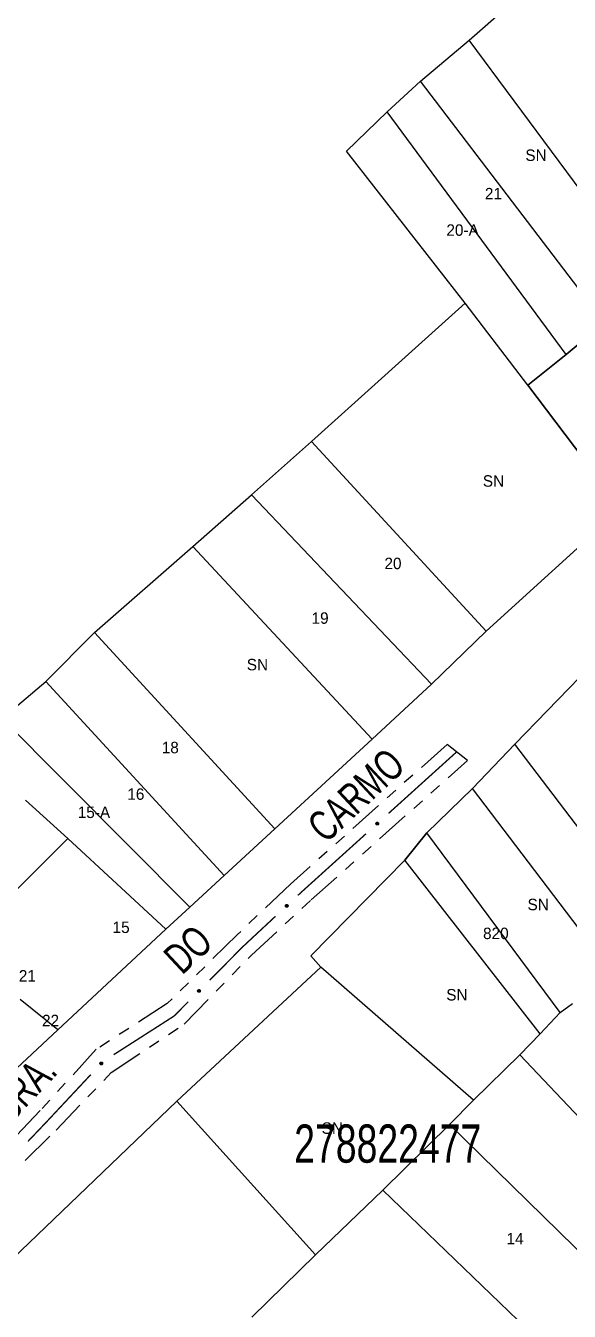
# Model space of a CAD drawing. Extents: x 204373 to 205952, y 4873300 to 4875179.
# Drawn here: x 205599.9 to 205671, y 4874858.5 to 4875026.7 of the extents above; entities that cross this region are included whole.
import ezdxf
from ezdxf.enums import TextEntityAlignment as Align

# ---------------------------------------------------------------- set-up
doc = ezdxf.new("R2010")
doc.units = 0
doc.header["$LTSCALE"] = 1.5
doc.header["$MEASUREMENT"] = 0
doc.linetypes.add('TRACO_25', pattern=[8, 3, -1, 1, -1, 1, -1])
for name, color, linetype in [('CD_MALHA_LOTES', 7, 'CONTINUOUS'), ('CD_TXT_QUADRA', 255, 'CONTINUOUS'), ('RU-QUADRA', 220, 'CONTINUOUS'), ('SV-EIXO-RUA-N-PAV', 6, 'CONTINUOUS'), ('SV-RUA-NAO-PAV', 7, 'CONTINUOUS'), ('SV-TXT-RUA-PAV', 7, 'CONTINUOUS'), ('Th_NmrPort', 1, 'CONTINUOUS')]:
    doc.layers.add(name, color=color, linetype=linetype)
doc.styles.add('ARIAL', font='ARIAL.SHX')

msp = doc.modelspace()

# ---------------------------------------------------------------- linework, layer by layer
at = {"layer": 'CD_MALHA_LOTES', "linetype": 'Continuous', "flags": 128}
for points in [[(205657.929277, 4875024.850554), (205667.791132, 4875033.542358)], [(205651.577574, 4875019.501752), (205657.929277, 4875024.850554)], [(205681.497438, 4874993.09204), (205657.929277, 4875024.850554)], [(205647.231672, 4875015.49015), (205651.577574, 4875019.501752)], [(205675.647186, 4874987.910387), (205651.577574, 4875019.501752)], [(205641.88287, 4875010.308498), (205647.231672, 4875015.49015)], [(205670.632683, 4874983.731635), (205647.231672, 4875015.49015)], [(205657.427827, 4874990.417638), (205641.88287, 4875010.308498)], [(205637.31505, 4874972.329866), (205657.427827, 4874990.417638)], [(205665.618181, 4874979.720034), (205657.427827, 4874990.417638)], [(205675.647186, 4874987.910387), (205670.632683, 4874983.731635)], [(205670.632683, 4874983.731635), (205665.618181, 4874979.720034)], [(205665.618181, 4874979.720034), (205677.841475, 4874963.581871)], [(205629.459707, 4874965.367176), (205637.31505, 4874972.329866)], [(205660.166955, 4874947.514126), (205637.31505, 4874972.329866)], [(205621.782895, 4874958.583017), (205629.459707, 4874965.367176)], [(205653.025734, 4874940.551436), (205629.459707, 4874965.367176)], [(205677.841475, 4874963.581871), (205660.166955, 4874947.514126)], [(205608.928699, 4874947.335595), (205621.782895, 4874958.583017)], [(205645.237813, 4874933.365125), (205621.782895, 4874958.583017)], [(205660.166955, 4874947.514126), (205653.025734, 4874940.551436)], [(205602.590866, 4874940.908497), (205608.928699, 4874947.335595)], [(205632.520509, 4874921.630222), (205608.928699, 4874947.335595)], [(205596.877889, 4874936.088173), (205602.590866, 4874940.908497)], [(205625.891365, 4874915.513175), (205602.590866, 4874940.908497)], [(205663.91043, 4874932.732999), (205672.364404, 4874941.45116)], [(205653.025734, 4874940.551436), (205645.237813, 4874933.365125)], [(205621.424128, 4874911.391028), (205596.877889, 4874936.088173)], [(205645.237813, 4874933.365125), (205632.520509, 4874921.630222)], [(205658.362509, 4874926.920891), (205663.91043, 4874932.732999)], [(205682.007219, 4874908.956195), (205663.91043, 4874932.732999)], [(205652.418308, 4874921.108783), (205658.362509, 4874926.920891)], [(205676.327205, 4874903.276181), (205658.362509, 4874926.920891)], [(205605.447354, 4874920.377488), (205599.912908, 4874925.376343)], [(205632.520509, 4874921.630222), (205625.891365, 4874915.513175)], [(205649.512254, 4874917.542263), (205652.418308, 4874921.108783)], [(205669.854631, 4874897.596166), (205652.418308, 4874921.108783)], [(205591.700505, 4874906.630639), (205605.447354, 4874920.377488)], [(205618.275461, 4874908.485593), (205605.447354, 4874920.377488)], [(205637.227572, 4874904.993394), (205649.512254, 4874917.542263)], [(205667.212764, 4874894.822206), (205649.512254, 4874917.542263)], [(205625.891365, 4874915.513175), (205621.424128, 4874911.391028)], [(205621.424128, 4874911.391028), (205618.275461, 4874908.485593)], [(205618.275461, 4874908.485593), (205604.120147, 4874895.314481)], [(205638.548506, 4874903.540367), (205637.227572, 4874904.993394)], [(205619.725203, 4874885.971951), (205638.548506, 4874903.540367)], [(205658.494602, 4874886.104045), (205638.548506, 4874903.540367)], [(205604.120147, 4874895.314481), (205599.198786, 4874899.310888)], [(205669.854631, 4874897.596166), (205671.439751, 4874898.785007)], [(205667.212764, 4874894.822206), (205669.854631, 4874897.596166)], [(205604.120147, 4874895.314481), (205593.373798, 4874885.311651)], [(205664.570896, 4874892.048245), (205667.212764, 4874894.822206)], [(205658.494602, 4874886.104045), (205664.570896, 4874892.048245)], [(205686.614745, 4874868.780482), (205664.570896, 4874892.048245)], [(205588.551171, 4874856.118853), (205619.725203, 4874885.971951)], [(205637.821992, 4874865.893761), (205619.725203, 4874885.971951)], [(205655.390408, 4874882.933804), (205658.494602, 4874886.104045)], [(205646.672247, 4874874.347736), (205655.390408, 4874882.933804)], [(205677.888804, 4874860.927136), (205655.390408, 4874882.933804)], [(205637.821992, 4874865.893761), (205646.672247, 4874874.347736)], [(205669.017432, 4874852.782925), (205646.672247, 4874874.347736)], [(205629.500111, 4874857.703973), (205637.821992, 4874865.893761)]]:
    msp.add_lwpolyline(points, dxfattribs=at)
at = {"layer": 'RU-QUADRA', "linetype": 'Continuous', "flags": 128}
for points in [[(205593.373798, 4874885.311651), (205604.120147, 4874895.314481), (205618.275461, 4874908.485593), (205621.421605, 4874911.3887), (205625.891365, 4874915.513175), (205632.519976, 4874921.62973), (205645.237813, 4874933.365125), (205653.025734, 4874940.551436), (205660.166955, 4874947.514126), (205677.841475, 4874963.581871), (205665.618181, 4874979.720034), (205670.632683, 4874983.731635), (205675.647186, 4874987.910387), (205681.497438, 4874993.09204), (205690.690693, 4875001.282394), (205710.581552, 4875018.666002), (205690.629451, 4875042.314129)], [(205650.911106, 4874835.912774), (205677.888804, 4874860.927136), (205686.614745, 4874868.780482), (205688.2145, 4874867.180726), (205694.031794, 4874872.270858), (205691.123147, 4874875.761234), (205696.795008, 4874880.996798), (205697.958467, 4874879.542475), (205705.084651, 4874886.08693), (205712.5017, 4874892.92225), (205713.665159, 4874891.613359), (205730.53531, 4874908.628942), (205739.406683, 4874917.791179), (205715.294744, 4874941.319067), (205693.037014, 4874962.586097), (205672.364404, 4874941.45116), (205663.91043, 4874932.732999), (205658.362509, 4874926.920891), (205652.418308, 4874921.108783), (205649.512254, 4874917.542263), (205637.227572, 4874904.993394), (205638.548506, 4874903.540367), (205619.725203, 4874885.971951), (205588.551171, 4874856.118853)]]:
    msp.add_lwpolyline(points, dxfattribs=at)
at = {"layer": 'SV-EIXO-RUA-N-PAV', "const_width": 0.18}
for points in [[(205656.307188, 4874931.707138), (205647.40441, 4874923.660987)], [(205644.436818, 4874920.978937), (205636.275938, 4874913.603298)], [(205635.955262, 4874913.313478), (205635.54013, 4874912.926154)], [(205636.275938, 4874913.603298), (205635.955262, 4874913.313478)], [(205632.615443, 4874910.197379), (205628.959585, 4874906.786411)], [(205628.384049, 4874906.249428), (205624.008433, 4874901.838806)], [(205628.959585, 4874906.786411), (205628.384049, 4874906.249428)], [(205621.191297, 4874898.999133), (205619.782729, 4874897.579297)], [(205619.327574, 4874897.120501), (205611.451427, 4874892.074844)], [(205619.782729, 4874897.579297), (205619.327574, 4874897.120501)], [(205608.455083, 4874889.470539), (205602.989826, 4874883.628368)], [(205602.989826, 4874883.628368), (205602.699887, 4874883.318433)], [(205602.699887, 4874883.318433), (205600.236085, 4874880.727194)]]:
    msp.add_lwpolyline(points, dxfattribs=at)
at = {"layer": 'SV-EIXO-RUA-N-PAV'}
for points in [[(205646.101021, 4874922.334633), (205646.099244, 4874922.285757), (205646.087723, 4874922.244113), (205646.068117, 4874922.212146), (205646.043426, 4874922.188416), (205646.015431, 4874922.166983), (205645.982439, 4874922.151602), (205645.94204, 4874922.142641), (205645.892998, 4874922.144079), (205645.851114, 4874922.158685), (205645.818746, 4874922.17623), (205645.792519, 4874922.200552), (205645.772154, 4874922.228096), (205645.75731, 4874922.262894), (205645.748629, 4874922.303923), (205645.751268, 4874922.353202), (205645.762843, 4874922.393951), (205645.782619, 4874922.424372), (205645.807237, 4874922.450585), (205645.83608, 4874922.472123), (205645.868552, 4874922.487035), (205645.909878, 4874922.495701), (205645.958481, 4874922.492452), (205645.999255, 4874922.481371), (205646.029946, 4874922.462028), (205646.055207, 4874922.43721), (205646.077045, 4874922.409393), (205646.093888, 4874922.376872), (205646.101021, 4874922.334633)], [(205634.257938, 4874911.579297), (205634.256937, 4874911.530398), (205634.246077, 4874911.488578), (205634.226981, 4874911.456304), (205634.202669, 4874911.432185), (205634.175018, 4874911.410311), (205634.142274, 4874911.394408), (205634.102022, 4874911.384808), (205634.052964, 4874911.385468), (205634.010853, 4874911.399408), (205633.978211, 4874911.416437), (205633.951601, 4874911.44034), (205633.930802, 4874911.467558), (205633.915408, 4874911.502117), (205633.906077, 4874911.543003), (205633.907935, 4874911.592317), (205633.918862, 4874911.633244), (205633.938153, 4874911.663976), (205633.962353, 4874911.690575), (205633.99085, 4874911.712568), (205634.023082, 4874911.727993), (205634.064265, 4874911.737314), (205634.112914, 4874911.734835), (205634.153858, 4874911.724402), (205634.184852, 4874911.705548), (205634.210503, 4874911.681134), (205634.23278, 4874911.653667), (205634.250136, 4874911.621417), (205634.257938, 4874911.579297)], [(205622.779205, 4874900.443443), (205622.780093, 4874900.394543), (205622.770856, 4874900.352334), (205622.75302, 4874900.319347), (205622.729658, 4874900.294307), (205622.702872, 4874900.271382), (205622.670766, 4874900.254226), (205622.630916, 4874900.243079), (205622.581868, 4874900.241844), (205622.539251, 4874900.254148), (205622.505975, 4874900.269904), (205622.478462, 4874900.292761), (205622.456627, 4874900.319156), (205622.43991, 4874900.353094), (205622.429008, 4874900.39359), (205622.42896, 4874900.442939), (205622.438299, 4874900.484257), (205622.456389, 4874900.515711), (205622.479543, 4874900.543225), (205622.50717, 4874900.566302), (205622.538782, 4874900.58296), (205622.579575, 4874900.593864), (205622.628283, 4874900.593266), (205622.669599, 4874900.584422), (205622.701299, 4874900.566779), (205622.727873, 4874900.543373), (205622.751194, 4874900.516786), (205622.769782, 4874900.485231), (205622.779205, 4874900.443443)], [(205609.999942, 4874890.960806), (205610.002264, 4874890.911953), (205609.994269, 4874890.869491), (205609.977408, 4874890.835995), (205609.954791, 4874890.81028), (205609.928689, 4874890.786579), (205609.8971, 4874890.76849), (205609.857594, 4874890.756178), (205609.808603, 4874890.753505), (205609.765644, 4874890.764553), (205609.73192, 4874890.779327), (205609.703749, 4874890.801367), (205609.681149, 4874890.82711), (205609.663444, 4874890.860543), (205609.651358, 4874890.900701), (205609.649862, 4874890.950028), (205609.657985, 4874890.991603), (205609.675145, 4874891.023573), (205609.697482, 4874891.051755), (205609.72442, 4874891.075632), (205609.75553, 4874891.093211), (205609.795985, 4874891.105306), (205609.84469, 4874891.106137), (205609.886248, 4874891.098509), (205609.918452, 4874891.081803), (205609.945701, 4874891.059187), (205609.969792, 4874891.033296), (205609.989298, 4874891.0023), (205609.999942, 4874890.960806)]]:
    msp.add_lwpolyline(points, close=True, dxfattribs=at)
for points in [[(205645.909878, 4874922.495701), (205645.748629, 4874922.303923)], [(205645.868552, 4874922.487035), (205645.751268, 4874922.353202)], [(205645.932357, 4874922.490367), (205645.754885, 4874922.28583)], [(205645.886725, 4874922.485911), (205645.755392, 4874922.334109)], [(205645.958481, 4874922.492452), (205645.75731, 4874922.262894)], [(205645.849522, 4874922.476198), (205645.761487, 4874922.378241)], [(205645.83608, 4874922.472123), (205645.762843, 4874922.393951)], [(205645.976586, 4874922.486199), (205645.767537, 4874922.249445)], [(205645.999255, 4874922.481371), (205645.772154, 4874922.228096)], [(205646.01151, 4874922.469943), (205645.784239, 4874922.21672)], [(205646.029946, 4874922.462028), (205645.792519, 4874922.200552)], [(205646.04036, 4874922.448197), (205645.805185, 4874922.191509)], [(205646.055207, 4874922.43721), (205645.818746, 4874922.17623)], [(205646.064051, 4874922.419949), (205645.839816, 4874922.16947)], [(205646.077045, 4874922.409393), (205645.851114, 4874922.158685)], [(205646.081862, 4874922.390066), (205645.875753, 4874922.154129)], [(205646.093888, 4874922.376872), (205645.892998, 4874922.144079)], [(205646.095625, 4874922.356523), (205645.918873, 4874922.147119)], [(205646.101021, 4874922.334633), (205645.94204, 4874922.142641)], [(205646.098971, 4874922.308049), (205645.967444, 4874922.152393)], [(205646.099244, 4874922.285757), (205645.982439, 4874922.151602)], [(205646.092779, 4874922.261989), (205646.004841, 4874922.16596)], [(205646.087723, 4874922.244113), (205646.015431, 4874922.166983)], [(205634.064265, 4874911.737314), (205633.906077, 4874911.543003)], [(205634.023082, 4874911.727993), (205633.907935, 4874911.592317)], [(205634.04127, 4874911.727157), (205633.912362, 4874911.573292)], [(205634.086825, 4874911.732336), (205633.912619, 4874911.525011)], [(205634.112914, 4874911.734835), (205633.915408, 4874911.502117)], [(205634.004226, 4874911.716855), (205633.917756, 4874911.617515)], [(205633.99085, 4874911.712568), (205633.918862, 4874911.633244)], [(205634.131116, 4874911.728871), (205633.925847, 4874911.488831)], [(205634.153858, 4874911.724402), (205633.930802, 4874911.467558)], [(205634.166293, 4874911.71317), (205633.943066, 4874911.456374)], [(205634.184852, 4874911.705548), (205633.951601, 4874911.44034)], [(205634.195484, 4874911.691884), (205633.964409, 4874911.431499)], [(205634.210503, 4874911.681134), (205633.978211, 4874911.416437)], [(205634.21962, 4874911.664015), (205633.999386, 4874911.410012)], [(205634.23278, 4874911.653667), (205634.010853, 4874911.399408)], [(205634.237903, 4874911.634419), (205634.035561, 4874911.395243)], [(205634.250136, 4874911.621417), (205634.052964, 4874911.385468)], [(205634.252195, 4874911.601098), (205634.078787, 4874911.388918)], [(205634.257938, 4874911.579297), (205634.102022, 4874911.384808)], [(205634.25631, 4874911.552684), (205634.127268, 4874911.394961)], [(205634.256937, 4874911.530398), (205634.142274, 4874911.394408)], [(205634.250849, 4874911.506532), (205634.164446, 4874911.40912)], [(205634.246077, 4874911.488578), (205634.175018, 4874911.410311)], [(205622.538782, 4874900.58296), (205622.42896, 4874900.442939)], [(205622.579575, 4874900.593864), (205622.429008, 4874900.39359)], [(205622.556989, 4874900.582827), (205622.434118, 4874900.424099)], [(205622.602311, 4874900.589762), (205622.43624, 4874900.375864)], [(205622.520371, 4874900.571103), (205622.437801, 4874900.468497)], [(205622.50717, 4874900.566302), (205622.438299, 4874900.484257)], [(205622.628283, 4874900.593266), (205622.43991, 4874900.353094)], [(205622.646702, 4874900.588009), (205622.450855, 4874900.340222)], [(205622.669599, 4874900.584422), (205622.456627, 4874900.319156)], [(205622.682459, 4874900.573678), (205622.469314, 4874900.308454)], [(205622.701299, 4874900.566779), (205622.478462, 4874900.292761)], [(205622.71245, 4874900.553535), (205622.491602, 4874900.284421)], [(205622.727873, 4874900.543373), (205622.505975, 4874900.269904)], [(205622.737644, 4874900.526619), (205622.527382, 4874900.264302)], [(205622.751194, 4874900.516786), (205622.539251, 4874900.254148)], [(205622.757056, 4874900.497751), (205622.564101, 4874900.25094)], [(205622.769782, 4874900.485231), (205622.581868, 4874900.241844)], [(205622.772625, 4874900.465007), (205622.607538, 4874900.246288)], [(205622.779205, 4874900.443443), (205622.630916, 4874900.243079)], [(205622.778606, 4874900.416787), (205622.65575, 4874900.2542)], [(205622.780093, 4874900.394543), (205622.670766, 4874900.254226)], [(205622.774931, 4874900.370459), (205622.692353, 4874900.269783)], [(205622.770856, 4874900.352334), (205622.702872, 4874900.271382)], [(205609.75553, 4874891.093211), (205609.649862, 4874890.950028)], [(205609.795985, 4874891.105306), (205609.651358, 4874890.900701)], [(205609.773733, 4874891.093611), (205609.655571, 4874890.931347)], [(205609.737475, 4874891.080818), (205609.65795, 4874890.975835)], [(205609.72442, 4874891.075632), (205609.657985, 4874890.991603)], [(205609.818832, 4874891.101872), (205609.659107, 4874890.883195)], [(205609.84469, 4874891.106137), (205609.663444, 4874890.860543)], [(205609.863255, 4874891.101422), (205609.674761, 4874890.847997)], [(205609.886248, 4874891.098509), (205609.681149, 4874890.82711)], [(205609.899417, 4874891.088147), (205609.694144, 4874890.816785)], [(205609.918452, 4874891.081803), (205609.703749, 4874890.801367)], [(205609.929987, 4874891.068892), (205609.717127, 4874890.793416)], [(205609.945701, 4874891.059187), (205609.73192, 4874890.779327)], [(205609.955959, 4874891.042727), (205609.753482, 4874890.774355)], [(205609.969792, 4874891.033296), (205609.765644, 4874890.764553)], [(205609.97621, 4874891.01444), (205609.790577, 4874890.762076)], [(205609.989298, 4874891.0023), (205609.808603, 4874890.753505)], [(205609.992732, 4874890.982167), (205609.834132, 4874890.7587)], [(205609.999942, 4874890.960806), (205609.857594, 4874890.756178)], [(205610.000125, 4874890.934144), (205609.882092, 4874890.768022)], [(205610.002264, 4874890.911953), (205609.8971, 4874890.76849)], [(205609.997811, 4874890.887727), (205609.918222, 4874890.784673)], [(205609.994269, 4874890.869491), (205609.928689, 4874890.786579)]]:
    msp.add_lwpolyline(points, dxfattribs=at)
at = {"layer": 'SV-RUA-NAO-PAV', "linetype": 'TRACO_25'}
msp.add_polyline3d([(205599.887044, 4874878.237535, 7.222936), (205603.919352, 4874882.208748, 7.222936), (205611.12863, 4874889.723504, 7.222936), (205620.65954, 4874896.077444, 7.222936), (205629.457303, 4874905.119589, 7.222936), (205637.277537, 4874912.328867, 7.222936), (205657.744556, 4874930.596445, 7.222936), (205655.05635, 4874932.673695, 7.222936), (205634.589332, 4874914.406117, 7.222936), (205627.624436, 4874907.807795, 7.222936), (205618.460099, 4874898.765649, 7.222936), (205609.173572, 4874892.778283, 7.222936), (205601.842102, 4874884.774762, 7.222936), (205597.443221, 4874880.131498, 7.024778)], dxfattribs=at)

# ---------------------------------------------------------------- texts
at = {"layer": 'CD_TXT_QUADRA', "style": 'ARIAL', "width": 0.7}
msp.add_text('278822477', height=5, dxfattribs=at).set_placement((205635.058981, 4874877.942719))
at = {"layer": 'SV-TXT-RUA-PAV', "style": 'ARIAL', "width": 0.7}
for s, rotation, p in [('CARMO', 43, (205639.183956, 4874919.632044)), ('DO', 43, (205620.392153, 4874902.4192)), ('N.SRA.', 46.62427404, (205595.336369, 4874880.232774))]:
    msp.add_text(s, height=4, rotation=rotation, dxfattribs=at).set_placement(p)
at = {"layer": 'Th_NmrPort', "color": 1}
for s, p in [('SN', (205665.291287, 4875009.797872)), ('21', (205659.995177, 4875004.766568)), ('20-A', (205654.963873, 4875000.00007)), ('SN', (205659.730372, 4874967.164191)), ('20', (205646.860819, 4874956.371307)), ('19', (205637.327822, 4874949.221559)), ('SN', (205628.854047, 4874943.131033)), ('18', (205617.732217, 4874932.274009)), ('16', (205613.230524, 4874926.183483)), ('15-A', (205606.74279, 4874923.800234)), ('SN', (205665.577012, 4874911.732726)), ('15', (205611.305578, 4874908.754923)), ('820', (205659.759718, 4874907.951486)), ('21', (205599.039163, 4874902.397051)), ('SN', (205654.943592, 4874899.918213)), ('22', (205602.075209, 4874896.548463)), ('SN', (205638.65517, 4874882.466332)), ('14', (205662.838044, 4874868.00909))]:
    msp.add_text(s, height=1.5, dxfattribs=at).set_placement(p, align=Align.MIDDLE_LEFT)

doc.saveas('drawing.dxf')
